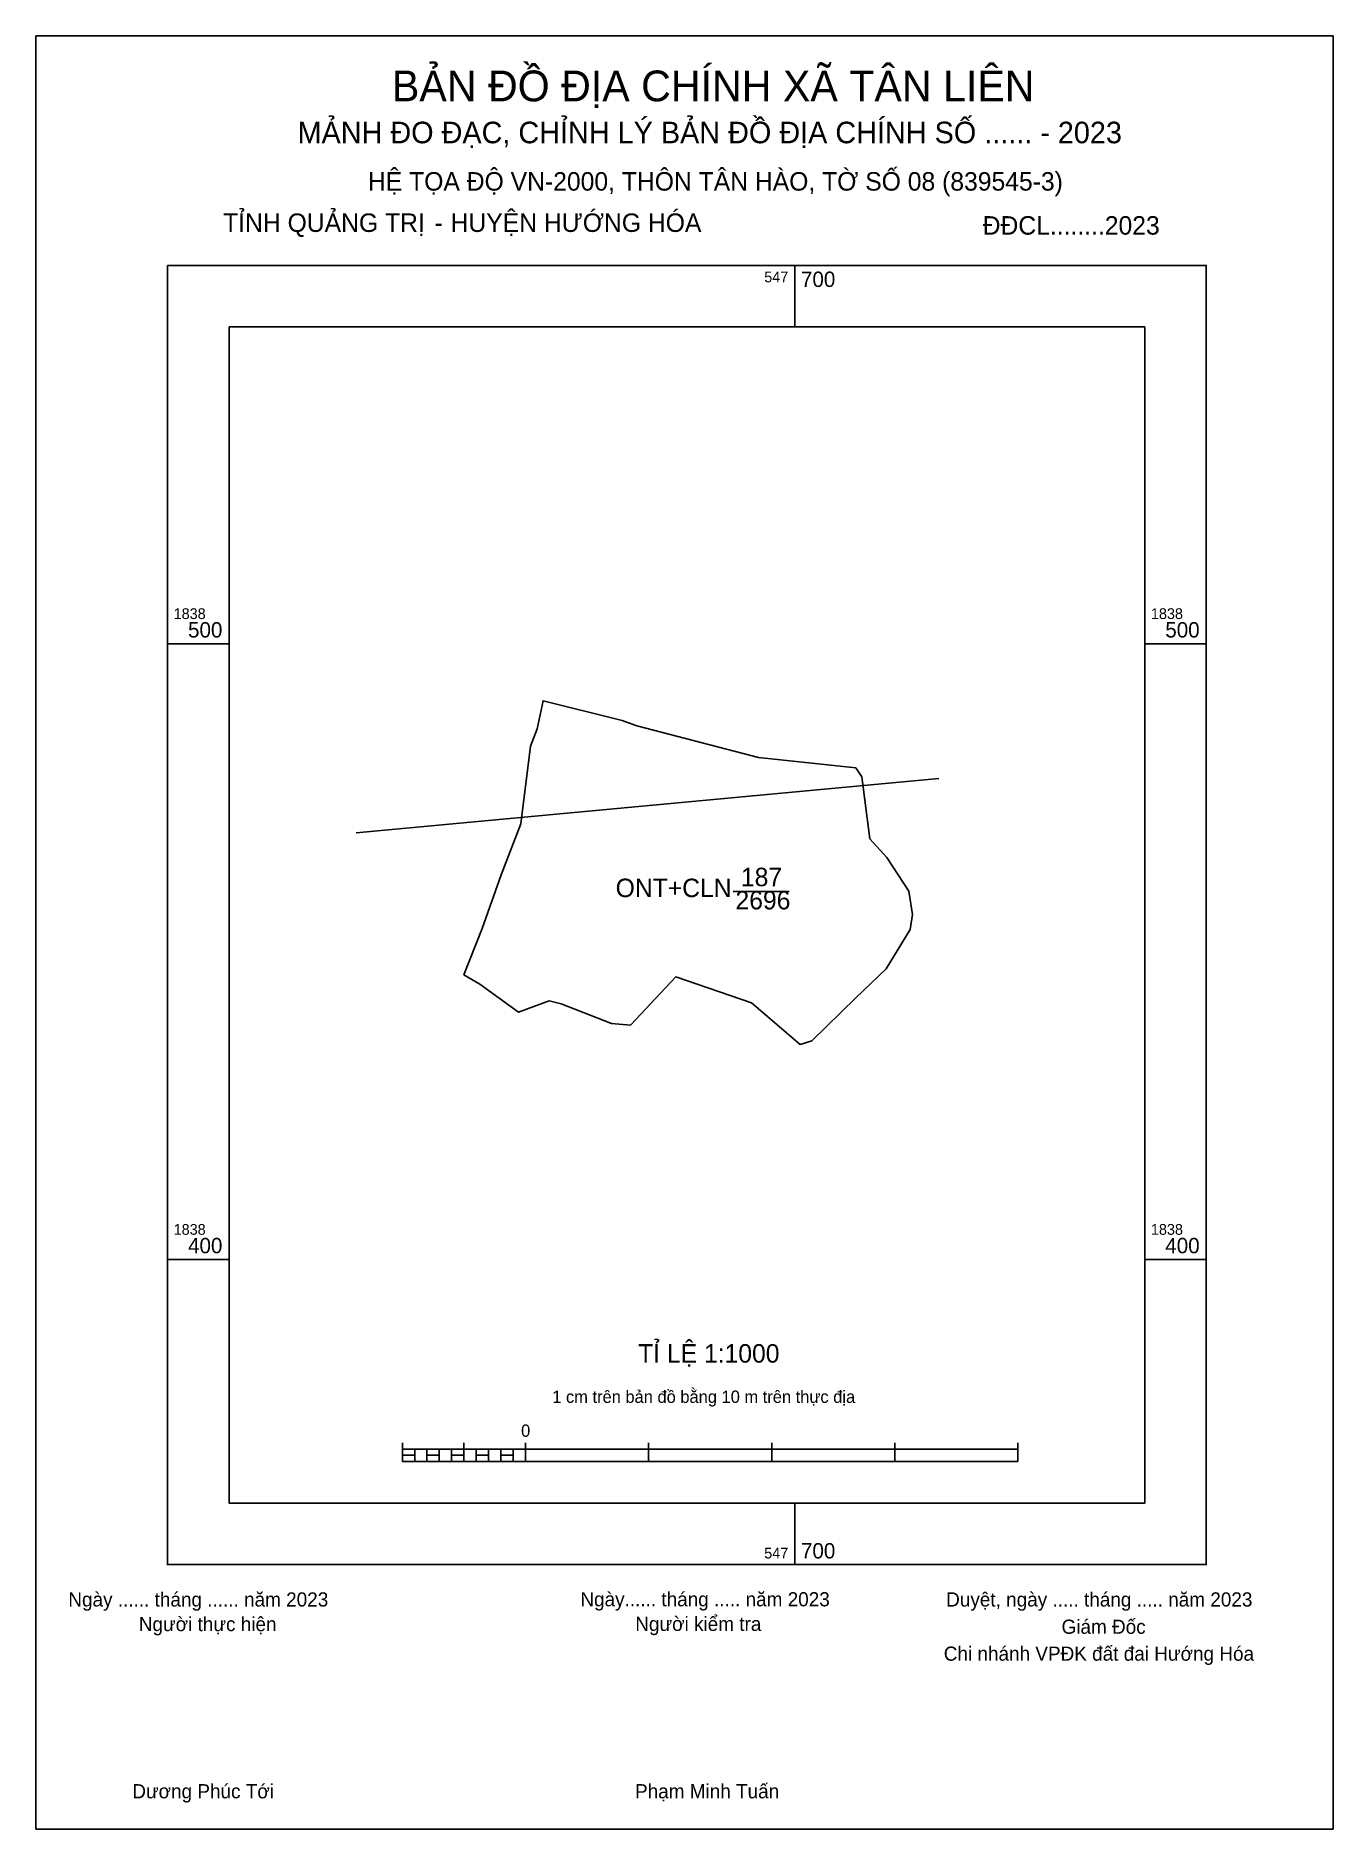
# Model space of a CAD drawing. Extents: x 547577 to 547787, y 1838307 to 1838599.
import ezdxf

# ---------------------------------------------------------------- set-up
doc = ezdxf.new("R2010")
doc.units = 0
for name, color, linetype in [('Default', 7, 'Continuous'), ('Level 1', 7, 'Continuous'), ('Level 10', 7, 'Continuous'), ('Level 2', 7, 'Continuous'), ('Level 6', 7, 'Continuous'), ('Level 62', 7, 'Continuous'), ('Level 63', 7, 'Continuous'), ('Level 9', 7, 'Continuous')]:
    doc.layers.add(name, color=color, linetype=linetype)

msp = doc.modelspace()

# ---------------------------------------------------------------- linework, layer by layer
at = {"layer": 'Default'}
msp.add_lwpolyline([(547723.39, 1838478.08), (547628.74, 1838469.28)], dxfattribs=at)
at = {"layer": 'Level 1'}
for p, q in [((547576.7, 1838598.71), (547576.7, 1838598.71)), ((547787.46, 1838307.48), (547787.46, 1838307.48))]:
    msp.add_line(p, q, dxfattribs=at)
at = {"layer": 'Level 10'}
msp.add_lwpolyline([(547648.82, 1838444.7), (547646.23, 1838446.24), (547649.22, 1838453.77), (547652.29, 1838462.47), (547655.5, 1838470.76), (547657.08, 1838483.38), (547658.16, 1838486.15), (547659.1, 1838490.74), (547671.96, 1838487.53), (547674.35, 1838486.68), (547694.11, 1838481.52), (547709.9, 1838479.85), (547710.9, 1838478.38), (547712.21, 1838468.28), (547714.93, 1838465.28), (547718.52, 1838459.83), (547719.13, 1838456.03), (547718.76, 1838453.56), (547714.82, 1838447.2), (547709.91, 1838442.48), (547702.79, 1838435.48), (547700.87, 1838434.93), (547692.96, 1838441.66), (547680.69, 1838445.91), (547673.31, 1838438.05), (547670.19, 1838438.3), (547662.03, 1838441.52), (547660.07, 1838442.02), (547655.12, 1838440.14)], close=True, dxfattribs=at)
at = {"layer": 'Level 2'}
msp.add_lwpolyline([(547576.69, 1838598.71), (547787.45, 1838598.71), (547787.45, 1838307.48), (547576.69, 1838307.48)], close=True, dxfattribs=at)
at = {"layer": 'Level 62'}
msp.add_lwpolyline([(547608.08, 1838551.43), (547756.85, 1838551.43), (547756.85, 1838360.43), (547608.08, 1838360.43)], close=True, dxfattribs=at)
at = {"layer": 'Level 63'}
for p, q in [((547576.69, 1838593.71), (547576.69, 1838598.71)), ((547576.69, 1838598.71), (547581.69, 1838598.71)), ((547576.69, 1838593.71), (547576.69, 1838598.71)), ((547576.69, 1838598.71), (547581.69, 1838598.71)), ((547782.45, 1838598.71), (547787.45, 1838598.71)), ((547782.45, 1838598.71), (547787.45, 1838598.71)), ((547787.45, 1838598.71), (547787.45, 1838593.71)), ((547787.45, 1838598.71), (547787.45, 1838593.71)), ((547576.69, 1838593.71), (547576.69, 1838593.71)), ((547576.69, 1838593.71), (547576.69, 1838593.71)), ((547700, 1838561.43), (547700, 1838551.43)), ((547598.08, 1838500), (547608.08, 1838500)), ((547756.85, 1838500), (547766.85, 1838500)), ((547690.01, 1838459.75), (547699.1, 1838459.77)), ((547598.08, 1838400), (547608.08, 1838400)), ((547756.85, 1838400), (547766.85, 1838400)), ((547636.24, 1838370.2), (547636.24, 1838367.2)), ((547636.24, 1838369.2), (547736.24, 1838369.2)), ((547638.24, 1838369.2), (547638.24, 1838367.2)), ((547640.24, 1838369.2), (547640.24, 1838367.2)), ((547642.24, 1838369.2), (547642.24, 1838367.2)), ((547644.24, 1838369.2), (547644.24, 1838367.2)), ((547646.24, 1838370.2), (547646.24, 1838367.2)), ((547646.24, 1838369.2), (547646.24, 1838367.2)), ((547648.24, 1838369.2), (547648.24, 1838367.2)), ((547650.24, 1838369.2), (547650.24, 1838367.2)), ((547652.24, 1838369.2), (547652.24, 1838367.2)), ((547654.24, 1838369.2), (547654.24, 1838367.2)), ((547656.24, 1838370.2), (547656.24, 1838367.2)), ((547656.24, 1838369.2), (547656.24, 1838367.2)), ((547676.24, 1838370.2), (547676.24, 1838367.2)), ((547696.24, 1838370.2), (547696.24, 1838367.2)), ((547716.24, 1838370.2), (547716.24, 1838367.2)), ((547736.24, 1838370.2), (547736.24, 1838367.2)), ((547636.24, 1838367.2), (547736.24, 1838367.2)), ((547700, 1838360.43), (547700, 1838350.43)), ((547576.69, 1838307.48), (547576.69, 1838312.48)), ((547576.69, 1838307.48), (547576.69, 1838312.48)), ((547787.45, 1838312.48), (547787.45, 1838307.48)), ((547787.45, 1838312.48), (547787.45, 1838307.48)), ((547581.69, 1838307.48), (547576.69, 1838307.48)), ((547581.69, 1838307.48), (547576.69, 1838307.48)), ((547787.45, 1838307.48), (547782.45, 1838307.48)), ((547787.45, 1838307.48), (547782.45, 1838307.48))]:
    msp.add_line(p, q, dxfattribs=at)
for points in [[(547598.08, 1838561.43), (547598.08, 1838350.43), (547766.85, 1838350.43), (547766.85, 1838561.43)], [(547636.24, 1838368.2), (547638.24, 1838368.2), (547638.24, 1838367.2), (547636.24, 1838367.2)], [(547636.24, 1838368.2), (547638.24, 1838368.2), (547638.24, 1838367.2), (547636.24, 1838367.2)], [(547640.24, 1838368.2), (547642.24, 1838368.2), (547642.24, 1838367.2), (547640.24, 1838367.2)], [(547644.24, 1838368.2), (547646.24, 1838368.2), (547646.24, 1838367.2), (547644.24, 1838367.2)], [(547648.24, 1838368.2), (547650.24, 1838368.2), (547650.24, 1838367.2), (547648.24, 1838367.2)], [(547652.24, 1838368.2), (547654.24, 1838368.2), (547654.24, 1838367.2), (547652.24, 1838367.2)]]:
    msp.add_lwpolyline(points, close=True, dxfattribs=at)
at = {"layer": 'Level 9'}
msp.add_line((547628.74, 1838469.28), (547723.39, 1838478.08), dxfattribs=at)

# ---------------------------------------------------------------- texts
at = {"layer": 'Level 1'}
for s, p in [('ONT+CLN', (547670.89, 1838458.84)), ('187 ', (547691.24, 1838460.61)), ('2696', (547690.36, 1838456.85))]:
    msp.add_text(s, height=3, dxfattribs=at).set_placement(p)
at = {"layer": 'Level 6'}
for s, p in [('HỆ TỌA ÐỘ VN-2000, THÔN TÂN HÀO, TỜ SỐ 08 (839545-3)', (547630.65, 1838573.58)), ('TỈ LỆ 1:1000', (547674.54, 1838383.24))]:
    msp.add_text(s, height=3, dxfattribs=at).set_placement(p)
at = {"layer": 'Level 63'}
for s, height, p in [('BẢN ĐỒ ĐỊA CHÍNH XÃ TÂN LIÊN', 5, (547634.54, 1838588.08)), ('MẢNH ĐO ĐẠC, CHỈNH LÝ BẢN ĐỒ ÐỊA CHÍNH SỐ ...... - 2023', 3.5, (547619.21, 1838581.27)), ('TỈNH QUẢNG TRỊ', 3, (547607.12, 1838566.87)), (' HUYỆN HƯỚNG HÓA', 3, (547642.96, 1838566.87)), ('ĐĐCL........2023', 3, (547730.52, 1838566.43)), ('-', 3, (547641.49, 1838566.87)), ('547', 1.75, (547695.03, 1838558.68)), ('700', 2.5, (547701, 1838557.93)), ('1838', 1.75, (547599.08, 1838504)), ('1838', 1.75, (547757.85, 1838504)), ('500', 2.5, (547601.42, 1838501)), ('500', 2.5, (547760.19, 1838501)), ('1838', 1.75, (547599.08, 1838404)), ('1838', 1.75, (547757.85, 1838404)), ('400', 2.5, (547601.42, 1838401)), ('400', 2.5, (547760.19, 1838401)), ('1 cm trên bản đồ bằng 10 m trên thực địa', 2, (547660.59, 1838376.7)), ('0', 2, (547655.53, 1838371.2)), ('700', 2.5, (547701, 1838351.43)), ('547', 1.75, (547695.03, 1838351.43)), ('Ngày ...... tháng ...... năm 2023', 2.3, (547581.97, 1838343.63)), ('Ngày...... tháng ..... năm 2023', 2.3, (547665.16, 1838343.66)), ('Duyệt, ngày ..... tháng ..... năm 2023', 2.3, (547724.59, 1838343.63)), ('Người thực hiện', 2.3, (547593.42, 1838339.63)), ('Người kiểm tra', 2.3, (547674.08, 1838339.66)), ('Giám Đốc', 2.3, (547743.33, 1838339.2)), ('Chi nhánh VPĐK đất đai Hướng Hóa', 2.3, (547724.2, 1838334.83)), ('Dương Phúc Tới', 2.3, (547592.36, 1838312.48)), ('Phạm Minh Tuấn', 2.3, (547674.04, 1838312.48))]:
    msp.add_text(s, height=height, dxfattribs=at).set_placement(p)

doc.saveas('drawing.dxf')
